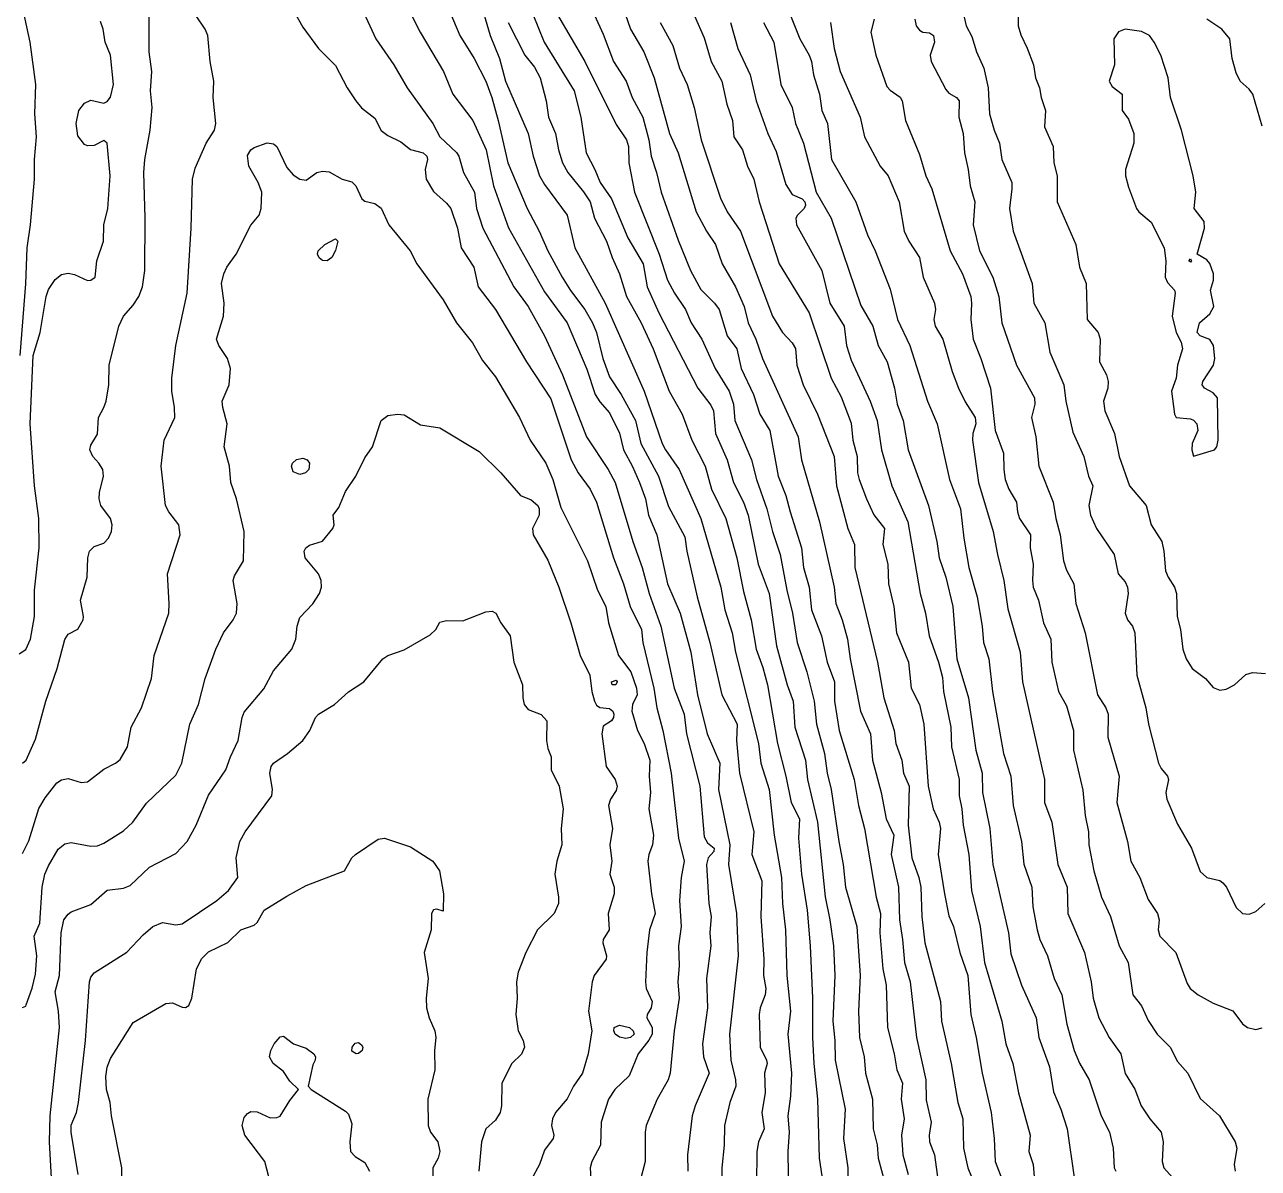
# Model space of a CAD drawing. Header units: inches. Extents: x 3311818 to 3313075, y 1372003 to 1372737.
# Drawn here: x 3312822.7 to 3312966.8, y 1372124.8 to 1372258.4 of the extents above; entities that cross this region are included whole.
import ezdxf

# ---------------------------------------------------------------- set-up
doc = ezdxf.new("R2010")
doc.units = ezdxf.units.IN
doc.header["$MEASUREMENT"] = 0

msp = doc.modelspace()

# ---------------------------------------------------------------- linework, layer by layer
for points, elevation in [([(3312822.42, 1372172.13), (3312822.85, 1372172.5), (3312823.94, 1372174.92), (3312825.16, 1372179.36), (3312826.48, 1372183.18), (3312827.37, 1372186.59), (3312827.75, 1372187.21), (3312828.9, 1372187.78), (3312829.51, 1372188.89), (3312829.57, 1372189.27), (3312829.2, 1372191.18), (3312829.98, 1372193.85), (3312830.06, 1372196.13), (3312830.26, 1372196.9), (3312830.8, 1372197.42), (3312831.94, 1372197.83), (3312832.48, 1372198.42), (3312832.81, 1372199.18), (3312832.89, 1372199.95), (3312832.72, 1372200.71), (3312831.59, 1372202.23), (3312831.4, 1372202.99), (3312831.41, 1372203.76), (3312831.91, 1372205.66), (3312831.8, 1372206.42), (3312831.36, 1372207.19), (3312830.65, 1372207.95), (3312830.31, 1372208.71), (3312830.42, 1372209.28), (3312831.18, 1372210.55), (3312831.31, 1372212.52), (3312831.94, 1372213.66), (3312832.19, 1372214.43), (3312832.5, 1372216.33), (3312832.56, 1372218.62), (3312833.69, 1372223.19), (3312834.23, 1372224.33), (3312835.37, 1372225.63), (3312836.01, 1372226.63), (3312836.43, 1372227.77), (3312836.73, 1372229.67), (3312836.77, 1372235.77), (3312836.59, 1372241.11), (3312836.73, 1372242.63), (3312837.36, 1372246.06), (3312837.56, 1372248.73), (3312837.4, 1372250.64), (3312837.54, 1372252.92), (3312837.22, 1372255.21), (3312837.2, 1372265.5)], 4492), ([(3312864.69, 1372265.88), (3312868.87, 1372257.5), (3312871.61, 1372252.92), (3312872.71, 1372250.26), (3312875.04, 1372247.21), (3312876.6, 1372243.78), (3312877.46, 1372239.58), (3312879.21, 1372234.67), (3312883.4, 1372227.18), (3312886.06, 1372223.58), (3312888.35, 1372218.15), (3312889.34, 1372215.19), (3312889.88, 1372214.34), (3312891.02, 1372213.05), (3312892.16, 1372210.68), (3312892.65, 1372208.71), (3312893.69, 1372206.79), (3312894.49, 1372204.9), (3312895.2, 1372202.99), (3312895.57, 1372201.09), (3312896.53, 1372198.8), (3312897.78, 1372193.09), (3312899.25, 1372189.65), (3312900.5, 1372185.08), (3312901.29, 1372180.13), (3312902.43, 1372175.55), (3312903.91, 1372172.12), (3312903.75, 1372169.07), (3312905.06, 1372162.59), (3312904.9, 1372160.31), (3312905.82, 1372154.59), (3312906.02, 1372149.64), (3312905.03, 1372140.49), (3312905.18, 1372137.44), (3312905.72, 1372135.15), (3312905.75, 1372134.39), (3312905.05, 1372132.48), (3312904.45, 1372129.82), (3312904.4, 1372127.53), (3312904.14, 1372124.86), (3312904.14, 1372118.76)], 4491), ([(3312822.16, 1372219.76), (3312822.8, 1372228.12), (3312822.98, 1372232.34), (3312823.38, 1372235.01), (3312823.82, 1372240.35), (3312823.82, 1372242.63), (3312824.06, 1372245.3), (3312823.87, 1372247.97), (3312824, 1372251.4), (3312823.32, 1372256.35), (3312821.84, 1372263.21)], 4490), ([(3312938.68, 1372263.21), (3312938.75, 1372258.26), (3312939.04, 1372257.2), (3312939.81, 1372255.64), (3312940.52, 1372253.69), (3312940.77, 1372252.16), (3312941.23, 1372251.02), (3312941.42, 1372249.87), (3312941.94, 1372248.35), (3312941.8, 1372246.44), (3312942.83, 1372244.16), (3312942.91, 1372242.25), (3312943.31, 1372240.73), (3312943.28, 1372237.68), (3312945.49, 1372232.72), (3312945.9, 1372230.06), (3312946.68, 1372228.15), (3312946.81, 1372223.96), (3312948.09, 1372222.43), (3312948.34, 1372221.67), (3312948.24, 1372219), (3312949.05, 1372217.48), (3312949.27, 1372216.72), (3312949.23, 1372215.95), (3312948.71, 1372214.43), (3312948.85, 1372213.29), (3312949.98, 1372210.62), (3312950.54, 1372207.95), (3312951.73, 1372204.52), (3312953.69, 1372202.23), (3312954.27, 1372199.95), (3312955.51, 1372198.04), (3312955.75, 1372196.9), (3312955.95, 1372194.61), (3312956.25, 1372193.85), (3312957, 1372192.7), (3312957.25, 1372191.94), (3312957.33, 1372189.27), (3312957.72, 1372187.73), (3312957.96, 1372185.46), (3312958.35, 1372184.32), (3312959.08, 1372183.18), (3312960.63, 1372182.03), (3312961.53, 1372180.98), (3312962.29, 1372180.67), (3312963.06, 1372180.79)], 4474), ([(3312871.61, 1372261.69), (3312873.53, 1372257.12), (3312875.19, 1372254.45), (3312876.54, 1372251.8), (3312877.26, 1372249.87), (3312878, 1372247.21), (3312879.12, 1372242.25), (3312881.4, 1372236.92), (3312882.79, 1372234.25), (3312883.78, 1372231.96), (3312885.47, 1372228.91), (3312886.45, 1372227.32), (3312888.13, 1372225.1), (3312889.02, 1372223.58), (3312889.5, 1372222.43), (3312890.24, 1372219.38), (3312891.02, 1372217.27), (3312892.37, 1372215.19), (3312894.03, 1372212.14), (3312894.66, 1372209.47), (3312896.73, 1372205.66), (3312897.88, 1372202.12), (3312899.79, 1372198.56), (3312900.03, 1372196.9), (3312901.26, 1372191.56), (3312902.73, 1372186.22), (3312904.13, 1372180.13), (3312905.93, 1372176.7), (3312905.82, 1372174.79), (3312906.18, 1372170.98), (3312907.86, 1372164.12), (3312907.63, 1372161.45), (3312908.78, 1372158.4), (3312908.67, 1372154.21), (3312909.04, 1372149.25), (3312909, 1372147.35), (3312909.28, 1372145.82), (3312909.2, 1372145.06), (3312908.59, 1372143.54), (3312908.47, 1372142.78), (3312908.62, 1372138.96), (3312909.36, 1372137.44), (3312909.41, 1372137.06), (3312909.11, 1372135.91), (3312909.19, 1372133.63), (3312908.81, 1372131.34), (3312909.09, 1372129.44), (3312908.42, 1372127.91), (3312908.21, 1372126.77), (3312908.17, 1372122.96)], 4490), ([(3312880.73, 1372262.91), (3312883.39, 1372256.35), (3312886.88, 1372250.64), (3312887.66, 1372247.59), (3312888.28, 1372243.4), (3312889.3, 1372241.49), (3312889.9, 1372239.96), (3312891.22, 1372238.06), (3312893.14, 1372233.49), (3312894.95, 1372230.44), (3312895.4, 1372227.77), (3312896.77, 1372224.72), (3312901.32, 1372215.95), (3312902.84, 1372213.95), (3312903.16, 1372213.29), (3312903.4, 1372210.62), (3312904.74, 1372207.57), (3312905.47, 1372204.9), (3312906.64, 1372202.61), (3312907.19, 1372201.09), (3312908.37, 1372195.37), (3312909.64, 1372191.94), (3312910.53, 1372185.84), (3312911.75, 1372181.27), (3312912.45, 1372179.36), (3312912.67, 1372176.32), (3312913.88, 1372172.5), (3312914.14, 1372170.22), (3312915.31, 1372165.26), (3312916.18, 1372156.52), (3312916.76, 1372153.83), (3312917.17, 1372150.78), (3312917.34, 1372147.35), (3312917.09, 1372142.01), (3312917.32, 1372139.73), (3312917.35, 1372137.44), (3312918.55, 1372131.72), (3312918.35, 1372128.29), (3312918.86, 1372124.86), (3312918.85, 1372123.34)], 4487), ([(3312888.45, 1372261.31), (3312890.26, 1372257.26), (3312891.48, 1372254.07), (3312892.95, 1372251.78), (3312893.66, 1372249.87), (3312894.9, 1372247.59), (3312895.58, 1372244.92), (3312895.87, 1372243.01), (3312896.5, 1372241.11), (3312897.03, 1372238.82), (3312899.02, 1372233.2), (3312900.48, 1372229.67), (3312901.69, 1372227.47), (3312903.26, 1372225.86), (3312903.8, 1372225.1), (3312904.73, 1372222.05), (3312905.89, 1372220.53), (3312906.39, 1372218.24), (3312907.81, 1372215.19), (3312908.58, 1372212.9), (3312909.75, 1372211), (3312910.72, 1372205.66), (3312911.62, 1372203.38), (3312912.09, 1372201.47), (3312913.45, 1372197.28), (3312913.68, 1372194.99), (3312914.34, 1372192.7), (3312914.59, 1372190.04), (3312915.77, 1372186.99), (3312916.43, 1372183.94), (3312917.27, 1372181.65), (3312917.3, 1372179.36), (3312917.82, 1372175.93), (3312919.57, 1372170.22), (3312920.09, 1372167.17), (3312920.8, 1372164.5), (3312922.14, 1372156.5), (3312922.65, 1372154.59), (3312922.6, 1372152.3), (3312922.95, 1372148.11), (3312923.31, 1372146.21), (3312923.48, 1372141.25), (3312924.27, 1372138.2), (3312924.55, 1372136.3), (3312925.22, 1372134.77), (3312925.08, 1372132.87), (3312925.43, 1372130.58), (3312925.13, 1372128.67), (3312925.28, 1372126.39), (3312925.88, 1372124.1)], 4485), ([(3312892.16, 1372261.59), (3312893.44, 1372257.88), (3312895.01, 1372255.21), (3312896.22, 1372252.16), (3312898.02, 1372245.68), (3312899.03, 1372243.4), (3312901.11, 1372236.53), (3312902.33, 1372234.25), (3312903.38, 1372232.72), (3312904.16, 1372230.44), (3312905.72, 1372227.77), (3312906.72, 1372225.48), (3312907.2, 1372223.58), (3312908.1, 1372221.67), (3312908.89, 1372219.38), (3312913.06, 1372210.24), (3312913.42, 1372207.57), (3312915.54, 1372200.33), (3312917.24, 1372192.7), (3312917.46, 1372190.8), (3312918.19, 1372188.89), (3312918.79, 1372186.61), (3312919.1, 1372184.32), (3312920.34, 1372178.22), (3312921.49, 1372175.55), (3312921.72, 1372172.5), (3312922.73, 1372168.69), (3312923.33, 1372165.64), (3312924.2, 1372163.74), (3312923.89, 1372161.45), (3312924.77, 1372157.64), (3312924.89, 1372153.83), (3312925.25, 1372151.54), (3312925.45, 1372148.87), (3312926.11, 1372146.59), (3312926.87, 1372140.11), (3312927.94, 1372135.15), (3312927.99, 1372132.76), (3312928.59, 1372130.2), (3312928.35, 1372128.67), (3312928.38, 1372127.91), (3312928.96, 1372126.39), (3312929.61, 1372121.81)], 4484), ([(3312822.03, 1372184.89), (3312822.8, 1372185.4), (3312823.37, 1372186.61), (3312823.82, 1372189.27), (3312823.82, 1372192.32), (3312824.37, 1372197.28), (3312824.32, 1372200.71), (3312823.84, 1372204.52), (3312823.34, 1372211.76), (3312823.68, 1372219.76), (3312824.48, 1372222.43), (3312825.18, 1372226.63), (3312825.47, 1372227.46), (3312826.23, 1372228.64), (3312826.99, 1372229.21), (3312827.75, 1372229.38), (3312828.51, 1372229.19), (3312830.04, 1372228.49), (3312830.42, 1372228.53), (3312830.92, 1372228.91), (3312831.13, 1372230.82), (3312831.91, 1372233.1), (3312831.95, 1372235.01), (3312832.38, 1372236.92), (3312832.67, 1372240.73), (3312832.33, 1372244.56), (3312831.94, 1372244.85), (3312830.8, 1372244.27), (3312830.04, 1372244.22), (3312829.66, 1372244.38), (3312828.9, 1372245.41), (3312828.71, 1372246.83), (3312829.01, 1372248.35), (3312829.66, 1372249.2), (3312830.42, 1372249.57), (3312831.94, 1372249.23), (3312832.33, 1372249.41), (3312832.71, 1372249.9), (3312833.07, 1372251.4), (3312832.71, 1372254.83), (3312832.1, 1372256.35), (3312831.87, 1372257.88), (3312831.56, 1372258.76)], 4491), ([(3312822.42, 1372161.57), (3312823.18, 1372163.07), (3312824.32, 1372166.84), (3312825.08, 1372168.1), (3312826.45, 1372169.84), (3312826.99, 1372170.2), (3312827.75, 1372170.33), (3312829.28, 1372169.89), (3312830.04, 1372169.94), (3312831.94, 1372171.44), (3312833.31, 1372172.12), (3312833.85, 1372172.57), (3312834.7, 1372174.03), (3312835.12, 1372176.32), (3312836.32, 1372178.6), (3312837.51, 1372182.03), (3312837.83, 1372184.7), (3312839.51, 1372189.65), (3312839.57, 1372190.8), (3312839.35, 1372194.23), (3312840.84, 1372198.8), (3312840.7, 1372199.95), (3312839.52, 1372201.47), (3312839.13, 1372202.23), (3312838.64, 1372206.81), (3312838.98, 1372209.86), (3312840.21, 1372212.52), (3312840.2, 1372213.67), (3312839.89, 1372215.57), (3312839.89, 1372217.1), (3312840.35, 1372220.91), (3312841.67, 1372227.01), (3312842.15, 1372234.63), (3312842.28, 1372240.35), (3312842.62, 1372241.64), (3312843.89, 1372244.54), (3312844.85, 1372246.06), (3312845.03, 1372246.83), (3312844.72, 1372249.87), (3312844.77, 1372251.78), (3312844.34, 1372254.07), (3312844.07, 1372257.12), (3312843.77, 1372257.88), (3312842.7, 1372259.4)], 4493), ([(3312854, 1372260.17), (3312855.19, 1372258.1), (3312857.01, 1372255.59), (3312859.01, 1372253.62), (3312860.36, 1372251.02), (3312861.37, 1372249.49), (3312862.05, 1372248.67), (3312863.58, 1372247.46), (3312864.34, 1372246.03), (3312865.1, 1372245.44), (3312866.63, 1372244.72), (3312867.77, 1372243.79), (3312869.23, 1372243.4), (3312869.67, 1372243.01), (3312869.76, 1372242.63), (3312869.46, 1372241.49), (3312869.6, 1372240.35), (3312870.44, 1372238.9), (3312871.96, 1372237.55), (3312872.46, 1372236.92), (3312873.25, 1372234.63), (3312873.67, 1372232.34), (3312875.15, 1372230.06), (3312875.65, 1372227.77), (3312877.7, 1372225.1), (3312881.31, 1372219), (3312884.16, 1372214.7), (3312886.54, 1372207.57), (3312887.34, 1372206.04), (3312888.75, 1372204.14), (3312889.48, 1372202.61), (3312891.47, 1372196.13), (3312892.64, 1372193.09), (3312893.43, 1372190.42), (3312894.73, 1372187.75), (3312894.9, 1372186.22), (3312896.2, 1372180.89), (3312896.52, 1372178.6), (3312897.24, 1372175.93), (3312898.2, 1372170.98), (3312899.08, 1372163.36), (3312899.73, 1372160.69), (3312899.39, 1372158.78), (3312899.18, 1372156.11), (3312899.36, 1372153.07), (3312899.06, 1372150.78), (3312899.16, 1372148.49), (3312898.97, 1372146.59), (3312899.15, 1372144.68), (3312898.54, 1372140.87), (3312898.08, 1372135.91), (3312897.85, 1372135.15), (3312896.57, 1372132.87), (3312895.3, 1372129.82), (3312895.16, 1372129.05), (3312895.16, 1372125.62), (3312894.6, 1372123.34)], 4493), ([(3312862.29, 1372259.78), (3312863.7, 1372256.73), (3312865.82, 1372253.69), (3312867.37, 1372251.02), (3312870.35, 1372246.83), (3312871.2, 1372245.27), (3312873.11, 1372243.46), (3312873.39, 1372243.01), (3312873.95, 1372241.11), (3312875.24, 1372238.82), (3312875.47, 1372236.92), (3312876.21, 1372234.63), (3312879.82, 1372227.77), (3312881.52, 1372225.48), (3312883.42, 1372222.05), (3312885.5, 1372217.48), (3312888.32, 1372210.24), (3312890.84, 1372206.42), (3312891.65, 1372204.9), (3312893.72, 1372198.04), (3312894.8, 1372194.99), (3312895.62, 1372191.94), (3312896.99, 1372188.13), (3312898.57, 1372180.89), (3312899.74, 1372177.84), (3312899.99, 1372175.55), (3312901.55, 1372169.45), (3312902.07, 1372163.52), (3312902.45, 1372162.81), (3312903.24, 1372162.21), (3312903.21, 1372161.83), (3312902.53, 1372161.07), (3312902.34, 1372160.31), (3312902.61, 1372155.73), (3312902.88, 1372154.21), (3312902.71, 1372152.3), (3312902.85, 1372150.78), (3312902.32, 1372146.97), (3312902.44, 1372143.54), (3312901.85, 1372139.34), (3312901.98, 1372137.82), (3312902.66, 1372135.91), (3312901, 1372132.1), (3312900.65, 1372130.96), (3312900.13, 1372126.39), (3312900.17, 1372124.48)], 4492), ([(3312876.28, 1372259.78), (3312877.07, 1372257.12), (3312878.14, 1372254.45), (3312878.85, 1372251.78), (3312881.51, 1372245.68), (3312882.1, 1372243.01), (3312882.84, 1372240.73), (3312883.4, 1372239.71), (3312886.04, 1372236.15), (3312886.96, 1372232.34), (3312890.5, 1372225.86), (3312895.07, 1372215.57), (3312897.14, 1372209.47), (3312897.53, 1372208.71), (3312899.16, 1372206.42), (3312901.69, 1372200.71), (3312904.02, 1372192.7), (3312904.48, 1372190.04), (3312905.32, 1372187.37), (3312905.73, 1372185.08), (3312908.42, 1372174.41), (3312908.7, 1372172.12), (3312909.67, 1372169.07), (3312910.23, 1372163.74), (3312911.08, 1372158.78), (3312911.22, 1372155.73), (3312911.55, 1372152.68), (3312911.7, 1372147.35), (3312912.13, 1372143.16), (3312911.82, 1372140.49), (3312912.27, 1372135.91), (3312912.16, 1372133.25), (3312911.83, 1372130.96), (3312912.01, 1372129.05), (3312911.84, 1372126.77), (3312911.93, 1372121.43)], 4489), ([(3312884.92, 1372259.54), (3312888.11, 1372254.07), (3312891.78, 1372246.74), (3312892.99, 1372244.92), (3312893.24, 1372244.16), (3312893.26, 1372242.25), (3312893.94, 1372238.82), (3312896.82, 1372231.58), (3312897.79, 1372228.53), (3312898.59, 1372227.01), (3312899.9, 1372225.1), (3312900.56, 1372223.58), (3312901.8, 1372221.67), (3312903.34, 1372218.24), (3312904.99, 1372215.57), (3312905.5, 1372214.05), (3312905.66, 1372212.14), (3312907.6, 1372207.57), (3312908.18, 1372205.28), (3312909.38, 1372201.85), (3312910.04, 1372199.18), (3312910.95, 1372196.52), (3312911.7, 1372192.32), (3312912.37, 1372189.65), (3312912.93, 1372186.22), (3312914.07, 1372182.79), (3312914.91, 1372179.36), (3312915.17, 1372176.7), (3312916.12, 1372173.27), (3312916.43, 1372170.98), (3312916.91, 1372169.07), (3312917.78, 1372162.98), (3312918.31, 1372160.31), (3312918.57, 1372157.64), (3312919.88, 1372153.07), (3312920.3, 1372147.35), (3312920.09, 1372143.16), (3312920.21, 1372140.11), (3312920.76, 1372137.82), (3312920.89, 1372135.91), (3312921.74, 1372132.87), (3312921.79, 1372129.44), (3312922.27, 1372127.56), (3312922.4, 1372126.01), (3312923.42, 1372122.26)], 4486), ([(3312900.92, 1372259.4), (3312902.07, 1372256.83), (3312902.89, 1372254.07), (3312904.13, 1372251.78), (3312904.7, 1372249.11), (3312905.39, 1372247.21), (3312905.54, 1372245.3), (3312906.54, 1372243.78), (3312907.12, 1372241.87), (3312907.87, 1372240.35), (3312908.5, 1372237.68), (3312910.82, 1372230.44), (3312914.32, 1372224.72), (3312916.9, 1372217.1), (3312918.08, 1372214.93), (3312919.22, 1372211.86), (3312919.42, 1372209.86), (3312919.92, 1372207.95), (3312919.98, 1372206.04), (3312920.16, 1372205.28), (3312921.01, 1372202.99), (3312921.89, 1372201.14), (3312923.12, 1372199.56), (3312922.95, 1372197.66), (3312923.5, 1372195.37), (3312923.6, 1372193.09), (3312924.21, 1372190.42), (3312924.54, 1372187.37), (3312925.92, 1372183.94), (3312926.23, 1372180.89), (3312927.21, 1372178.98), (3312927.74, 1372176.7), (3312928.22, 1372169.45), (3312928.82, 1372166.79), (3312929.5, 1372165.26), (3312929.67, 1372164.5), (3312929.41, 1372161.45), (3312930.12, 1372156.88), (3312930.66, 1372154.3), (3312931.18, 1372153.07), (3312931.92, 1372150.02), (3312932.87, 1372147.35), (3312933.23, 1372142.78), (3312933.85, 1372140.11), (3312934.53, 1372135.91), (3312935.6, 1372131.34), (3312935.95, 1372128.29), (3312936.07, 1372125.62), (3312937.23, 1372122.57)], 4482), ([(3312911.98, 1372259.86), (3312913.25, 1372256.73), (3312914.33, 1372254.83), (3312914.61, 1372254.07), (3312914.84, 1372252.54), (3312915.54, 1372250.26), (3312915.81, 1372248.35), (3312916.45, 1372246.83), (3312916.93, 1372242.63), (3312919.79, 1372237.68), (3312921.13, 1372233.84), (3312922.03, 1372231.96), (3312923.8, 1372227.48), (3312924.65, 1372223.96), (3312926.1, 1372220.91), (3312928.16, 1372214.43), (3312929.29, 1372211.76), (3312930.72, 1372205.28), (3312932.01, 1372201.85), (3312932.38, 1372198.42), (3312932.99, 1372194.99), (3312933.94, 1372191.56), (3312934.53, 1372188.13), (3312934.7, 1372186.22), (3312935.32, 1372184.32), (3312935.73, 1372180.51), (3312937.02, 1372173.27), (3312937.89, 1372170.6), (3312938.17, 1372167.17), (3312939.15, 1372162.98), (3312939.42, 1372160.35), (3312940.34, 1372157.64), (3312940.47, 1372155.35), (3312940.97, 1372152.68), (3312941.28, 1372151.54), (3312942.17, 1372149.64), (3312942.95, 1372146.97), (3312943.86, 1372145.06), (3312944.41, 1372141.63), (3312945.27, 1372138.58), (3312945.9, 1372137.11), (3312947.03, 1372135.15), (3312948.42, 1372130.96), (3312949.41, 1372129.05), (3312949.84, 1372127.15), (3312949.94, 1372124.86), (3312950.15, 1372124.48)], 4479), ([(3312921.93, 1372259.02), (3312921.52, 1372257.5), (3312922.13, 1372254.83), (3312923.42, 1372251.17), (3312923.8, 1372250.73), (3312924.94, 1372249.92), (3312925.18, 1372249.49), (3312925.6, 1372247.21), (3312927.23, 1372243.22), (3312927.95, 1372240.73), (3312928.65, 1372239.2), (3312930.78, 1372231.96), (3312932.24, 1372229.29), (3312933.2, 1372226.63), (3312933.31, 1372225.86), (3312933.22, 1372223.96), (3312933.47, 1372221.67), (3312934.4, 1372219.38), (3312935.5, 1372215.95), (3312936.04, 1372211), (3312937.02, 1372208.33), (3312937.05, 1372206.42), (3312937.23, 1372205.28), (3312937.66, 1372204.14), (3312938.56, 1372202.61), (3312938.66, 1372201.47), (3312938.89, 1372200.71), (3312940.17, 1372198.8), (3312940.13, 1372197.28), (3312940.5, 1372195.37), (3312940.4, 1372193.47), (3312940.5, 1372192.7), (3312941.11, 1372191.18), (3312941.72, 1372188.51), (3312942.55, 1372186.61), (3312942.69, 1372183.94), (3312943.47, 1372180.51), (3312944.38, 1372178.81), (3312945.2, 1372175.93), (3312945.22, 1372173.65), (3312946.29, 1372168.99), (3312946.58, 1372166.02), (3312946.94, 1372164.12), (3312947.01, 1372162.59), (3312947.57, 1372159.55), (3312948.48, 1372156.5), (3312949.52, 1372154.21), (3312950.56, 1372150.78), (3312951.6, 1372148.87), (3312952.12, 1372145.06), (3312953.15, 1372143.8), (3312953.91, 1372142.09), (3312954.97, 1372140.49), (3312956.49, 1372138.96), (3312957.34, 1372137.29), (3312958.55, 1372135.91), (3312960.01, 1372132.96), (3312962.25, 1372130.96), (3312964.09, 1372127.91), (3312964.29, 1372127.15), (3312963.99, 1372125.24), (3312964.08, 1372124.48)], 4477), ([(3312926.68, 1372259.02), (3312926.84, 1372258.26), (3312927.23, 1372257.73), (3312927.61, 1372257.53), (3312928.37, 1372257.43), (3312928.87, 1372257.12), (3312928.96, 1372256.35), (3312928.48, 1372254.83), (3312928.59, 1372254.07), (3312930.28, 1372250.8), (3312930.66, 1372250.4), (3312931.55, 1372249.87), (3312931.84, 1372249.49), (3312931.81, 1372247.59), (3312932.31, 1372245.68), (3312932.47, 1372243.4), (3312932.92, 1372241.49), (3312933.15, 1372239.58), (3312933.68, 1372237.68), (3312933.5, 1372235.01), (3312934.21, 1372231.96), (3312935.79, 1372228.91), (3312936.48, 1372226.63), (3312936.84, 1372223.58), (3312938.54, 1372218.62), (3312940.65, 1372214.81), (3312940.7, 1372214.05), (3312940.31, 1372212.52), (3312940.82, 1372210.24), (3312941.15, 1372206.81), (3312942.83, 1372202.61), (3312943.13, 1372200.71), (3312943.66, 1372198.8), (3312944.03, 1372195.75), (3312944.38, 1372194.69), (3312945.24, 1372193.09), (3312945.49, 1372190.8), (3312946.56, 1372187.37), (3312948.02, 1372180.13), (3312948.97, 1372178.6), (3312949.27, 1372177.84), (3312949.2, 1372175.17), (3312950.54, 1372170.6), (3312950.25, 1372167.55), (3312951.51, 1372162.98), (3312951.89, 1372160.69), (3312952.96, 1372158.78), (3312953.91, 1372156.2), (3312955.02, 1372154.59), (3312955.21, 1372153.83), (3312955.1, 1372152.68), (3312955.31, 1372151.92), (3312957.17, 1372150.02), (3312958.48, 1372146.4), (3312958.82, 1372145.82), (3312959.78, 1372145.06), (3312961.53, 1372144.11), (3312963.82, 1372143.19), (3312964.96, 1372141.69), (3312965.52, 1372141.25), (3312966.49, 1372141.04), (3312967.25, 1372141.21)], 4476), ([(3312932.31, 1372259.78), (3312932.68, 1372258.26), (3312933.33, 1372257.01), (3312933.87, 1372255.21), (3312934.72, 1372253.3), (3312935.24, 1372251.02), (3312935.41, 1372247.97), (3312935.95, 1372246.06), (3312936.58, 1372244.54), (3312936.85, 1372242.63), (3312937.99, 1372239.96), (3312938.02, 1372239.2), (3312937.73, 1372236.92), (3312938.17, 1372234.25), (3312940.39, 1372228.15), (3312940.57, 1372225.86), (3312941.86, 1372223.58), (3312942.45, 1372220.15), (3312944.06, 1372216.33), (3312944.31, 1372214.43), (3312945.14, 1372210.8), (3312946.43, 1372207.95), (3312946.94, 1372205.66), (3312947.45, 1372204.52), (3312947.01, 1372202.23), (3312947.21, 1372201.09), (3312947.91, 1372199.56), (3312949.96, 1372196.52), (3312950.41, 1372194.23), (3312951.24, 1372193.31), (3312951.53, 1372192.7), (3312951.6, 1372191.94), (3312951.25, 1372189.65), (3312951.5, 1372188.89), (3312952.08, 1372188.13), (3312952.39, 1372187.37), (3312952.62, 1372182.41), (3312953.66, 1372178.6), (3312953.97, 1372176.7), (3312955.15, 1372172.12), (3312955.43, 1372171.49), (3312956.19, 1372170.6), (3312956.31, 1372170.22), (3312955.99, 1372168.69), (3312956.1, 1372167.93), (3312957.34, 1372165), (3312958.99, 1372162.21), (3312960.01, 1372159.46), (3312960.77, 1372158.78), (3312962.29, 1372158.41), (3312962.67, 1372158.17), (3312963.08, 1372157.64), (3312964.2, 1372155.29), (3312964.96, 1372154.59), (3312965.72, 1372154.51)], 4475), ([(3312967.25, 1372246.53), (3312966.15, 1372250.26), (3312965.72, 1372250.86), (3312964.67, 1372251.78), (3312964.2, 1372252.78), (3312963.74, 1372254.45), (3312963.46, 1372256.73), (3312962.55, 1372257.88), (3312960.78, 1372259.02)], 4474), ([(3312879.18, 1372258.64), (3312881.11, 1372254.82), (3312882.25, 1372253.41), (3312882.91, 1372252.16), (3312883.62, 1372249.49), (3312883.86, 1372247.59), (3312884.68, 1372245.68), (3312885.03, 1372243.78), (3312885.53, 1372242.25), (3312886.15, 1372241.11), (3312887.97, 1372238.88), (3312888.73, 1372237.68), (3312889.26, 1372235.77), (3312890.67, 1372233.1), (3312891.3, 1372231.2), (3312892.16, 1372229.29), (3312892.97, 1372226.63), (3312894.71, 1372223.58), (3312896.1, 1372220.53), (3312897.96, 1372215.57), (3312899.48, 1372212.9), (3312900.62, 1372209.86), (3312902.17, 1372206.81), (3312902.9, 1372204.14), (3312904.58, 1372200.71), (3312905.86, 1372196.13), (3312906.65, 1372192.2), (3312907.56, 1372188.89), (3312908.14, 1372185.46), (3312908.93, 1372183.3), (3312909.46, 1372181.27), (3312910.64, 1372174.41), (3312911.62, 1372170.6), (3312912.21, 1372167.55), (3312913.21, 1372165.64), (3312913.08, 1372163.36), (3312913.45, 1372159.16), (3312914.11, 1372154.97), (3312914.44, 1372150.78), (3312914.7, 1372144.68), (3312914.72, 1372140.11), (3312914.86, 1372137.06), (3312915.31, 1372132.87), (3312915.49, 1372126.01), (3312915.79, 1372123.93)], 4488), ([(3312896.91, 1372258.64), (3312898.42, 1372255.97), (3312899.18, 1372253.3), (3312900.07, 1372251.4), (3312900.91, 1372248.73), (3312901.72, 1372244.92), (3312903.98, 1372238.12), (3312904.76, 1372236.53), (3312906.3, 1372234.25), (3312910.05, 1372224.34), (3312911.22, 1372222.43), (3312912.36, 1372221.21), (3312912.75, 1372220.55), (3312912.89, 1372218.62), (3312913.61, 1372216.33), (3312915.29, 1372212.9), (3312917.23, 1372207.95), (3312917.54, 1372204.52), (3312918.84, 1372199.56), (3312919.61, 1372197.66), (3312919.65, 1372194.99), (3312922.31, 1372183.94), (3312923.05, 1372179.75), (3312924.25, 1372175.93), (3312924.44, 1372174.41), (3312925.17, 1372172.5), (3312925.33, 1372170.98), (3312926.01, 1372169.45), (3312925.88, 1372164.88), (3312926.32, 1372161.07), (3312927.14, 1372158.78), (3312927.39, 1372157.64), (3312927.48, 1372154.21), (3312927.85, 1372151.16), (3312929.67, 1372144.3), (3312929.77, 1372142.01), (3312930.91, 1372137.06), (3312931.71, 1372132.48), (3312932.29, 1372130.58), (3312932.35, 1372127.15), (3312932.88, 1372124.86), (3312933.78, 1372122.57)], 4483), ([(3312905.13, 1372258.64), (3312906, 1372255.59), (3312907.44, 1372252.54), (3312908.12, 1372249.49), (3312909.48, 1372245.68), (3312910.46, 1372243.56), (3312911.6, 1372239.7), (3312912.36, 1372238.56), (3312913.5, 1372238.06), (3312913.83, 1372237.68), (3312913.91, 1372237.3), (3312913.75, 1372236.92), (3312912.96, 1372236.15), (3312912.78, 1372235.77), (3312912.86, 1372235.01), (3312915.79, 1372229.66), (3312916.75, 1372225.86), (3312918.4, 1372223.19), (3312918.7, 1372220.91), (3312919.22, 1372219.22), (3312921.47, 1372214.43), (3312922.29, 1372212.14), (3312922.78, 1372208.71), (3312923.99, 1372204.52), (3312925.84, 1372200.33), (3312927.31, 1372191.94), (3312927.93, 1372189.65), (3312928.33, 1372186.99), (3312929.45, 1372183.94), (3312929.9, 1372182.15), (3312930.01, 1372180.51), (3312930.87, 1372176.32), (3312930.97, 1372174.03), (3312931.85, 1372170.22), (3312931.86, 1372168.31), (3312932.17, 1372166.79), (3312932.31, 1372164.88), (3312932.97, 1372161.45), (3312933.3, 1372157.26), (3312934.31, 1372153.07), (3312934.82, 1372148.87), (3312936.85, 1372142.01), (3312937.29, 1372139.34), (3312938.12, 1372137.06), (3312938.77, 1372133.63), (3312940.15, 1372128.67), (3312940, 1372126.77), (3312940.51, 1372125.24), (3312940.64, 1372123.34)], 4481), ([(3312909.01, 1372258.64), (3312910.2, 1372256.35), (3312911.01, 1372251.4), (3312912.35, 1372248.73), (3312912.74, 1372246.83), (3312913.68, 1372244.54), (3312915.14, 1372238.82), (3312916.89, 1372235.77), (3312920.37, 1372225.59), (3312921.75, 1372223.19), (3312922.38, 1372220.91), (3312923.43, 1372219), (3312924.29, 1372215.95), (3312924.62, 1372214.05), (3312925.31, 1372212.14), (3312925.91, 1372208.71), (3312928.28, 1372202.23), (3312929.24, 1372198.04), (3312929.51, 1372196.13), (3312930.3, 1372193.85), (3312931.12, 1372190.42), (3312931.59, 1372184.32), (3312932.95, 1372179.75), (3312933.81, 1372173.65), (3312934.54, 1372170.98), (3312934.57, 1372168.69), (3312935.45, 1372164.5), (3312935.79, 1372160.31), (3312937.6, 1372152.3), (3312937.9, 1372149.85), (3312939.13, 1372146.21), (3312940.84, 1372142.39), (3312941.16, 1372140.11), (3312942.42, 1372136.68), (3312942.86, 1372133.74), (3312943.74, 1372131.72), (3312944.48, 1372129.44), (3312945.29, 1372123.72)], 4480), ([(3312916.82, 1372258.64), (3312917.23, 1372255.59), (3312917.95, 1372252.92), (3312920.27, 1372247.59), (3312920.78, 1372245.3), (3312922.64, 1372241.87), (3312923.57, 1372240.73), (3312924.84, 1372237.68), (3312925.43, 1372234.25), (3312925.96, 1372233.1), (3312927.23, 1372231.2), (3312927.66, 1372228.91), (3312928.95, 1372225.86), (3312929.07, 1372225.1), (3312928.91, 1372223.96), (3312929.04, 1372223.19), (3312929.96, 1372221.67), (3312931.03, 1372217.86), (3312931.76, 1372215.95), (3312932.56, 1372214.32), (3312933.72, 1372212.52), (3312933.78, 1372211.76), (3312933.44, 1372210.62), (3312933.41, 1372209.86), (3312934.12, 1372204.9), (3312935.81, 1372199.18), (3312936.31, 1372196.52), (3312937.08, 1372193.47), (3312937.52, 1372190.16), (3312938.99, 1372185.08), (3312939.26, 1372181.65), (3312941.8, 1372170.22), (3312941.83, 1372167.55), (3312942.69, 1372165.26), (3312943.38, 1372160.31), (3312944.48, 1372157.64), (3312944.54, 1372154.59), (3312946.49, 1372150.02), (3312947.27, 1372146.59), (3312947.49, 1372144.68), (3312948.17, 1372142.39), (3312949.37, 1372140.11), (3312950.73, 1372138.2), (3312951.24, 1372135.87), (3312952.38, 1372134.05), (3312953.11, 1372132.1), (3312954.14, 1372130.58), (3312955.43, 1372129.04), (3312955.7, 1372127.91), (3312955.58, 1372125.62), (3312955.77, 1372124.86), (3312956.79, 1372123.72)], 4478), ([(3312960.01, 1372208.23), (3312961.67, 1372208.71), (3312961.97, 1372209.09), (3312962.12, 1372209.86), (3312962.03, 1372214.81), (3312961.53, 1372215.39), (3312960.5, 1372215.95), (3312960.24, 1372216.33), (3312960.31, 1372216.72), (3312961.57, 1372218.62), (3312961.71, 1372219.38), (3312961.58, 1372220.91), (3312961.15, 1372221.62), (3312960.01, 1372222.05), (3312959.67, 1372222.43), (3312959.93, 1372223.58), (3312961.15, 1372224.63), (3312961.6, 1372225.48), (3312961.2, 1372227.39), (3312961.56, 1372228.53), (3312961.57, 1372229.29), (3312961.15, 1372230.48), (3312960.77, 1372230.91), (3312959.66, 1372231.58), (3312960.5, 1372234.63), (3312960.47, 1372235.39), (3312959.32, 1372236.92), (3312959.5, 1372238.82), (3312959.17, 1372240.73), (3312957.84, 1372246.06), (3312956.53, 1372249.87), (3312956.28, 1372252.16), (3312955.39, 1372254.83), (3312954.64, 1372256.35), (3312954.07, 1372257.12), (3312953.15, 1372257.59), (3312951.24, 1372257.86), (3312950.48, 1372257.55), (3312949.93, 1372256.73), (3312950.01, 1372253.69), (3312949.39, 1372251.78), (3312949.72, 1372251.18), (3312950.91, 1372250.26), (3312950.9, 1372248.35), (3312951.62, 1372247.35), (3312952.25, 1372245.68), (3312952.24, 1372244.54), (3312951.29, 1372241.49), (3312951.29, 1372240.73), (3312951.62, 1372239.39), (3312952.58, 1372236.92), (3312952.82, 1372236.53), (3312954.29, 1372235.31), (3312955.79, 1372232.34), (3312955.99, 1372230.82), (3312955.9, 1372228.91), (3312956.19, 1372228.27), (3312957.01, 1372227.39), (3312957.09, 1372227.01), (3312956.73, 1372224.34), (3312957.19, 1372222.43), (3312957.79, 1372221.29), (3312957.93, 1372220.53), (3312957.35, 1372218.62), (3312957.21, 1372217.1), (3312956.64, 1372215.57), (3312957.01, 1372212.9), (3312957.2, 1372212.52), (3312958.86, 1372212.35), (3312959.24, 1372212.18), (3312959.63, 1372211.78), (3312959.73, 1372211), (3312959.06, 1372209.47), (3312959.03, 1372208.71), (3312959.24, 1372208), (3312960.01, 1372208.23)], 4473), ([(3312822.42, 1372143.61), (3312822.8, 1372143.76), (3312822.86, 1372143.92), (3312823.56, 1372145.87), (3312823.94, 1372147.5), (3312824.1, 1372149.64), (3312823.8, 1372151.92), (3312824.45, 1372153.45), (3312824.71, 1372157.64), (3312825.03, 1372159.16), (3312825.47, 1372160.15), (3312826.61, 1372162.09), (3312827.37, 1372162.73), (3312828.13, 1372162.85), (3312830.42, 1372162.45), (3312831.18, 1372162.49), (3312831.94, 1372162.79), (3312834.23, 1372164.22), (3312835.33, 1372165.26), (3312836.9, 1372167.47), (3312840.33, 1372170.75), (3312841.04, 1372172.12), (3312841.97, 1372176.7), (3312843, 1372178.98), (3312843.76, 1372182.03), (3312845.01, 1372185.46), (3312845.91, 1372187.37), (3312847.05, 1372188.89), (3312847.41, 1372189.65), (3312847.51, 1372190.8), (3312847.04, 1372193.47), (3312847.19, 1372194), (3312848.25, 1372195.75), (3312848.32, 1372199.18), (3312847.44, 1372202.99), (3312846.78, 1372204.9), (3312846.61, 1372206.81), (3312846, 1372209.09), (3312846.35, 1372211.76), (3312845.82, 1372213.67), (3312845.77, 1372214.43), (3312846.59, 1372216.33), (3312846.72, 1372218.24), (3312846.37, 1372219.38), (3312845.37, 1372220.91), (3312845.11, 1372221.67), (3312845.91, 1372224.34), (3312845.98, 1372225.86), (3312845.68, 1372228.15), (3312845.95, 1372229.29), (3312846.31, 1372230.06), (3312847.39, 1372231.58), (3312849.1, 1372234.96), (3312850.06, 1372236.15), (3312850.33, 1372236.92), (3312850.39, 1372238.82), (3312849.96, 1372239.96), (3312848.86, 1372241.87), (3312848.71, 1372243.12), (3312849.09, 1372243.78), (3312849.48, 1372244.04), (3312851, 1372244.6), (3312851.76, 1372244.47), (3312852.13, 1372244.16), (3312853.29, 1372241.71), (3312854.05, 1372240.85), (3312854.81, 1372240.36), (3312855.57, 1372240.23), (3312856.83, 1372241.11), (3312857.48, 1372241.27), (3312858.24, 1372241.19), (3312859.77, 1372240.36), (3312860.91, 1372240.02), (3312861.37, 1372239.58), (3312862.06, 1372238.06), (3312862.44, 1372237.77), (3312863.58, 1372237.49), (3312864.34, 1372236.97), (3312865.21, 1372235.01), (3312867.7, 1372231.96), (3312868.5, 1372230.44), (3312871.57, 1372226.24), (3312873.11, 1372223.58), (3312875.01, 1372221.24), (3312876.16, 1372219.16), (3312877.68, 1372217.26), (3312880.49, 1372212.52), (3312881.75, 1372209.86), (3312883.58, 1372207.19), (3312884.38, 1372205.28), (3312885.3, 1372201.98), (3312888.45, 1372195.75), (3312889.6, 1372192.32), (3312890.59, 1372190.42), (3312890.89, 1372188.51), (3312892.07, 1372184.7), (3312893.5, 1372182.79), (3312894.15, 1372180.89), (3312894.23, 1372180.13), (3312893.68, 1372178.98), (3312893.6, 1372178.22), (3312894.26, 1372175.93), (3312895.04, 1372174.41), (3312895.73, 1372172.5), (3312895.65, 1372170.6), (3312895.8, 1372168.69), (3312895.6, 1372166.79), (3312896.15, 1372163.74), (3312896.03, 1372162.59), (3312895.59, 1372161.45), (3312895.49, 1372160.69), (3312895.9, 1372156.88), (3312896.33, 1372154.59), (3312895.67, 1372152.68), (3312895.36, 1372150.02), (3312895.21, 1372146.59), (3312895.28, 1372145.82), (3312895.97, 1372144.3), (3312895.86, 1372143.54), (3312895.42, 1372142.78), (3312895.37, 1372142.39), (3312895.97, 1372141.25), (3312895.99, 1372140.49), (3312895.59, 1372139.77), (3312894.36, 1372138.2), (3312893.31, 1372135.63), (3312891.63, 1372134.01), (3312890.88, 1372132.87), (3312890.01, 1372130.2), (3312889.94, 1372127.53), (3312888.95, 1372125.62), (3312888.75, 1372124.86), (3312888.88, 1372122.96)], 4494), ([(3312858.02, 1372230.82), (3312857.48, 1372230.84), (3312857.1, 1372231.14), (3312856.91, 1372231.58), (3312856.96, 1372231.96), (3312857.73, 1372232.72), (3312859.01, 1372233.36), (3312859.25, 1372233.1), (3312859.01, 1372232), (3312858.57, 1372231.2), (3312858.02, 1372230.82)], 4495), ([(3312958.99, 1372230.82), (3312958.86, 1372230.63), (3312958.67, 1372230.82), (3312958.86, 1372231.05), (3312958.99, 1372230.82)], 4473), ([(3312825.86, 1372122.96), (3312825.57, 1372127.91), (3312825.65, 1372130.96), (3312826.74, 1372141.25), (3312826.64, 1372143.16), (3312826.24, 1372145.44), (3312826.74, 1372147.35), (3312826.95, 1372152.3), (3312827.26, 1372153.83), (3312827.75, 1372154.5), (3312828.13, 1372154.75), (3312830.42, 1372155.63), (3312832.33, 1372157.29), (3312834.23, 1372157.53), (3312834.99, 1372157.86), (3312837.28, 1372159.98), (3312840.33, 1372161.6), (3312841.67, 1372162.98), (3312842.7, 1372164.88), (3312844.14, 1372168.4), (3312846.18, 1372171.36), (3312846.71, 1372172.88), (3312847.63, 1372174.79), (3312848.09, 1372177.46), (3312848.33, 1372178.08), (3312850.62, 1372180.82), (3312851.76, 1372182.92), (3312853.89, 1372185.46), (3312854.36, 1372186.61), (3312854.51, 1372188.13), (3312854.81, 1372189.14), (3312856.34, 1372190.76), (3312857.14, 1372191.94), (3312857.37, 1372192.7), (3312857.32, 1372193.47), (3312857.01, 1372194.23), (3312855.45, 1372196.13), (3312855.34, 1372196.9), (3312855.52, 1372197.28), (3312855.96, 1372197.6), (3312857.48, 1372198.05), (3312858.68, 1372199.56), (3312858.82, 1372199.95), (3312858.74, 1372201.09), (3312859.39, 1372201.99), (3312860.15, 1372203.88), (3312861.38, 1372205.66), (3312862.44, 1372207.78), (3312863.32, 1372209.09), (3312864.33, 1372212.14), (3312865.1, 1372212.72), (3312866.25, 1372212.89), (3312867.01, 1372212.81), (3312868.91, 1372211.64), (3312871.2, 1372211.31), (3312875.78, 1372208.53), (3312878.31, 1372206.04), (3312880.62, 1372203.38), (3312881.87, 1372202.9), (3312882.65, 1372202.23), (3312882.8, 1372201.85), (3312882.78, 1372201.09), (3312881.99, 1372199.56), (3312882.1, 1372198.8), (3312883.78, 1372195.84), (3312885.09, 1372192.7), (3312886.5, 1372188.51), (3312887.59, 1372184.69), (3312888.7, 1372182.41), (3312888.92, 1372180.51), (3312889.26, 1372179.36), (3312889.5, 1372178.9), (3312889.88, 1372178.62), (3312891.02, 1372178.51), (3312891.38, 1372178.22), (3312891.51, 1372177.84), (3312891.48, 1372177.46), (3312891.22, 1372177.08), (3312890.26, 1372176.46), (3312890.12, 1372175.55), (3312890.63, 1372171.74), (3312891.66, 1372170.22), (3312891.88, 1372169.45), (3312891.78, 1372168.93), (3312891.13, 1372167.93), (3312890.87, 1372167.17), (3312891.34, 1372164.5), (3312891.04, 1372162.59), (3312891.26, 1372160.69), (3312891.06, 1372159.16), (3312891.55, 1372157.64), (3312891.55, 1372156.88), (3312890.84, 1372154.59), (3312890.97, 1372152.68), (3312890.25, 1372151.54), (3312890.21, 1372151.16), (3312890.67, 1372149.64), (3312890.61, 1372149.25), (3312889.22, 1372147.35), (3312888.97, 1372146.59), (3312888.56, 1372143.16), (3312888.92, 1372140.87), (3312888.5, 1372138.2), (3312887.85, 1372135.91), (3312886.78, 1372134.39), (3312886.07, 1372132.91), (3312884.71, 1372131.34), (3312884.35, 1372130.58), (3312884.24, 1372129.82), (3312884.51, 1372128.67), (3312884.44, 1372128.29), (3312883.4, 1372126.92), (3312882.81, 1372125.24), (3312881.87, 1372123.48)], 4495), ([(3312855.48, 1372206.04), (3312854.81, 1372205.84), (3312854.05, 1372206.16), (3312853.85, 1372206.81), (3312853.99, 1372207.19), (3312854.43, 1372207.61), (3312855.19, 1372207.77), (3312855.68, 1372207.57), (3312855.96, 1372207.19), (3312855.86, 1372206.42), (3312855.48, 1372206.04)], 4495), ([(3312828.94, 1372124.1), (3312828.12, 1372129.05), (3312828.13, 1372129.85), (3312828.75, 1372131.34), (3312828.97, 1372132.48), (3312829.79, 1372139.73), (3312830.25, 1372146.59), (3312830.42, 1372147.14), (3312830.8, 1372147.65), (3312834.61, 1372150.06), (3312836.52, 1372152.09), (3312837.66, 1372153.04), (3312838.8, 1372153.51), (3312840.33, 1372153.25), (3312841.09, 1372153.36), (3312845.13, 1372156.11), (3312846.48, 1372157.26), (3312847.57, 1372158.78), (3312847.4, 1372161.07), (3312847.83, 1372162.98), (3312848.45, 1372164.12), (3312851.54, 1372168.31), (3312851.63, 1372169.07), (3312851.31, 1372170.98), (3312851.47, 1372171.74), (3312851.76, 1372172.14), (3312853.38, 1372173.27), (3312855.16, 1372174.79), (3312856, 1372175.93), (3312856.67, 1372177.46), (3312856.99, 1372177.84), (3312858.87, 1372178.98), (3312860.53, 1372180.47), (3312862.31, 1372181.65), (3312864.51, 1372184.32), (3312865.12, 1372184.7), (3312867.01, 1372185.36), (3312870.06, 1372187.14), (3312870.72, 1372187.75), (3312871.2, 1372188.59), (3312871.96, 1372188.8), (3312873.87, 1372188.75), (3312876.54, 1372189.82), (3312877.3, 1372189.9), (3312877.71, 1372189.65), (3312878.31, 1372188.51), (3312879.38, 1372186.99), (3312879.84, 1372183.94), (3312880.82, 1372181.27), (3312880.86, 1372179.75), (3312881.05, 1372178.98), (3312881.49, 1372178.39), (3312883.02, 1372177.81), (3312883.68, 1372177.08), (3312883.63, 1372174.79), (3312883.78, 1372173.84), (3312884.18, 1372172.88), (3312884.19, 1372171.36), (3312885.13, 1372169.45), (3312885.58, 1372166.79), (3312885.34, 1372164.5), (3312885.43, 1372162.59), (3312884.84, 1372160.69), (3312884.63, 1372159.16), (3312885.06, 1372156.5), (3312885.04, 1372155.73), (3312884.54, 1372154.56), (3312882.61, 1372152.68), (3312881.23, 1372150.02), (3312880.33, 1372147.73), (3312880.12, 1372146.59), (3312880.21, 1372144.68), (3312880.05, 1372142.78), (3312880.35, 1372140.87), (3312880.93, 1372139.73), (3312881.07, 1372138.96), (3312880.73, 1372138.16), (3312879.6, 1372137.06), (3312878.42, 1372134.77), (3312878.37, 1372132.1), (3312878.23, 1372131.34), (3312877.68, 1372130.45), (3312876.54, 1372129.44), (3312876.04, 1372127.91), (3312875.75, 1372124.48)], 4496), ([(3312963.06, 1372180.79), (3312964.02, 1372181.27), (3312965.34, 1372182.49), (3312966.1, 1372182.74), (3312967.63, 1372182.62)], 4474), ([(3312891.73, 1372181.27), (3312891.31, 1372181.27), (3312891.25, 1372181.65), (3312891.78, 1372181.82), (3312891.91, 1372181.65), (3312891.73, 1372181.27)], 4495), ([(3312834.03, 1372122.96), (3312834.04, 1372124.86), (3312832.82, 1372130.96), (3312832.69, 1372132.48), (3312832.26, 1372134.01), (3312832.15, 1372135.53), (3312832.33, 1372136.64), (3312832.71, 1372137.65), (3312835.37, 1372141.83), (3312839.19, 1372144.05), (3312839.95, 1372144.15), (3312841.09, 1372143.62), (3312841.47, 1372143.59), (3312841.85, 1372143.82), (3312842.21, 1372144.68), (3312842.76, 1372148.11), (3312843.38, 1372149.33), (3312844.14, 1372150.11), (3312846.43, 1372151.17), (3312847.95, 1372152.67), (3312849.48, 1372153.2), (3312849.86, 1372153.53), (3312850.68, 1372154.97), (3312853.29, 1372156.61), (3312855.57, 1372157.85), (3312860.05, 1372159.55), (3312860.92, 1372161.07), (3312861.33, 1372161.45), (3312863.96, 1372163.27), (3312864.72, 1372163.38), (3312867.77, 1372162.35), (3312870.37, 1372160.69), (3312871.15, 1372159.55), (3312871.63, 1372156.88), (3312871.58, 1372154.84), (3312870.82, 1372155.08), (3312870.44, 1372155.01), (3312870.22, 1372154.59), (3312870.17, 1372152.68), (3312869.35, 1372150.02), (3312869.83, 1372146.97), (3312869.6, 1372144.68), (3312869.63, 1372143.54), (3312869.92, 1372142.39), (3312870.59, 1372140.87), (3312870.73, 1372140.11), (3312870.57, 1372138.58), (3312870.6, 1372136.3), (3312869.8, 1372132.87), (3312869.83, 1372129.82), (3312870.11, 1372129.05), (3312870.96, 1372127.91), (3312871.18, 1372126.77), (3312870.98, 1372126.01), (3312870.36, 1372124.86), (3312870.34, 1372122.96)], 4497), ([(3312965.72, 1372154.51), (3312966.49, 1372154.82), (3312967.55, 1372155.73)], 4475), ([(3312893.45, 1372140.11), (3312892.93, 1372139.98), (3312892.16, 1372140.12), (3312891.67, 1372140.49), (3312891.49, 1372140.87), (3312891.56, 1372141.25), (3312892.16, 1372141.55), (3312893.32, 1372141.25), (3312893.77, 1372140.87), (3312893.87, 1372140.49), (3312893.45, 1372140.11)], 4495), ([(3312851.65, 1372122.19), (3312850.74, 1372125.62), (3312848.41, 1372128.67), (3312848.08, 1372129.82), (3312848.33, 1372130.73), (3312848.71, 1372131.22), (3312849.1, 1372131.44), (3312849.86, 1372131.4), (3312851.38, 1372130.71), (3312852.14, 1372130.75), (3312852.53, 1372130.91), (3312853.67, 1372132.74), (3312854.67, 1372134.01), (3312853.67, 1372135.01), (3312852.91, 1372136.12), (3312851.73, 1372137.06), (3312851.3, 1372137.82), (3312851.43, 1372138.58), (3312851.82, 1372139.34), (3312852.53, 1372140.15), (3312852.91, 1372140.24), (3312854.07, 1372139.34), (3312855.57, 1372138.86), (3312856.48, 1372138.2), (3312856.66, 1372137.82), (3312856.61, 1372137.44), (3312856.34, 1372136.88), (3312855.82, 1372134.39), (3312856.14, 1372134.01), (3312860.15, 1372131.5), (3312860.53, 1372131.12), (3312860.91, 1372130.01), (3312860.65, 1372127.91), (3312860.76, 1372126.77), (3312861.29, 1372126.18), (3312862.44, 1372125.51), (3312862.97, 1372124.48)], 4498), ([(3312861.39, 1372138.2), (3312860.91, 1372138.51), (3312860.95, 1372138.96), (3312861.29, 1372139.42), (3312861.67, 1372139.49), (3312862.05, 1372139.25), (3312862.19, 1372138.96), (3312862.12, 1372138.58), (3312861.67, 1372138.24), (3312861.39, 1372138.2)], 4498)]:
    msp.add_lwpolyline(points, dxfattribs=dict(elevation=elevation))

doc.saveas('drawing.dxf')
